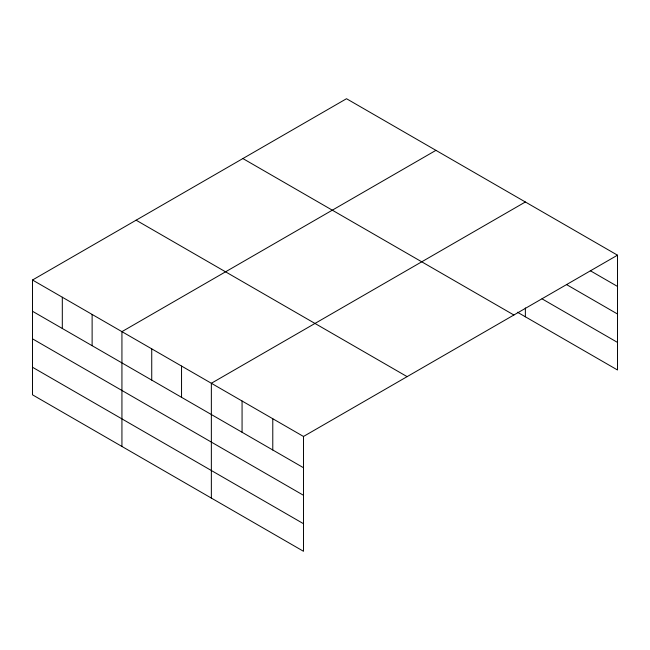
<?xml version="1.0" encoding="UTF-8"?>
<svg xmlns="http://www.w3.org/2000/svg" width="650" height="650" viewBox="0 0 650 650"><rect width="100%" height="100%" fill="white"/><g stroke="black" fill="none" stroke-linecap="round" stroke-linejoin="round"><path stroke-width="0.97" d="M617.5 255.182L346.507 98.719L32.5 280.012L32.5 394.818L303.493 551.281L303.493 436.467L617.5 255.182L617.5 369.988L517.473 312.236M435.931 150.353L121.932 331.646L121.932 446.452M525.363 201.987L211.356 383.273L211.356 498.079M590.298 270.725L617.5 286.431M566.605 284.619L617.5 314.007M542.035 298.846L617.5 342.412M242.881 158.551L513.882 315.006M136.118 220.188L407.119 376.642M32.5 280.012L303.493 436.467M32.5 311.269L303.493 467.724M32.5 338.837L303.493 495.292M32.5 367.25L303.493 523.705M525.363 307.929L525.363 316.794M272.781 418.738L272.781 449.987M242.068 401.009L242.068 432.258M181.545 366.064L181.545 397.312M151.734 348.855L151.734 380.104M92.121 314.429L92.121 345.686M62.311 297.221L62.311 328.477"/></g></svg>
